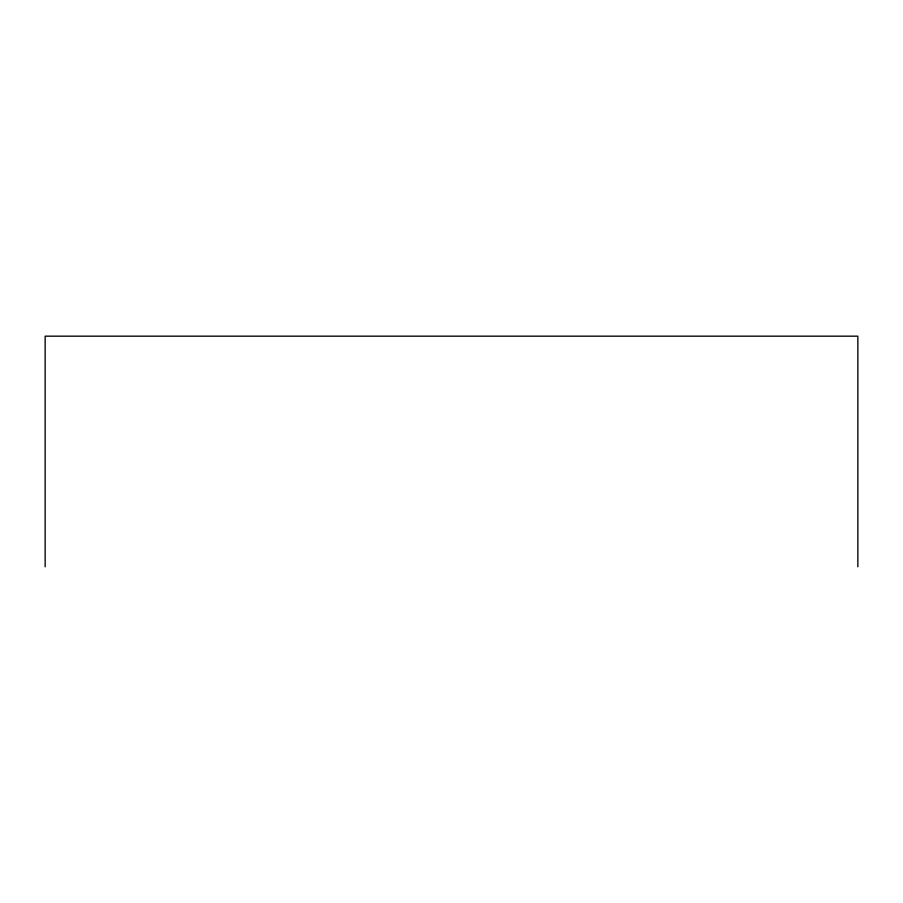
<?xml version="1.0" encoding="UTF-8"?>
<svg xmlns="http://www.w3.org/2000/svg" width="903" height="903" viewBox="0 0 903 903"><rect width="100%" height="100%" fill="white"/><g stroke="black" fill="none" stroke-linecap="round" stroke-linejoin="round"><path stroke-width="1.35" d="M857.85 566.824L857.85 336.176L45.15 336.176L45.15 566.824"/></g></svg>
